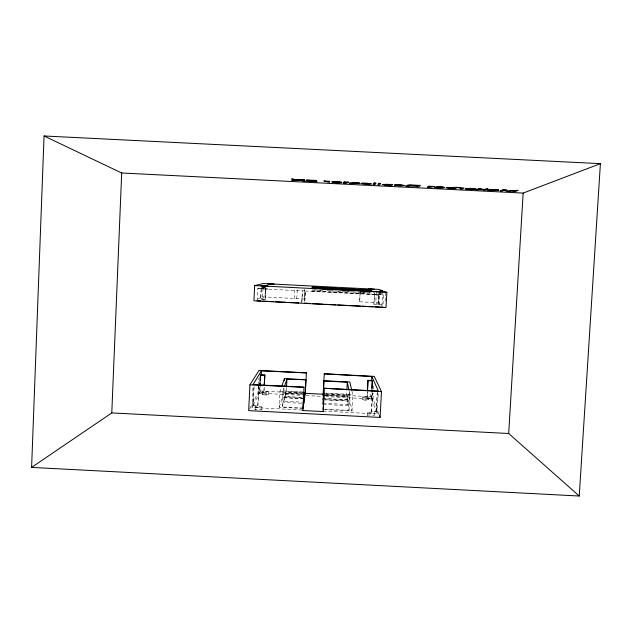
<?xml version="1.0" encoding="UTF-8"?>
<svg xmlns="http://www.w3.org/2000/svg" width="632" height="632" viewBox="0 0 632 632"><rect width="100%" height="100%" fill="white"/><g stroke="black" fill="none" stroke-linecap="round" stroke-linejoin="round"><path stroke-width="0.47" stroke-dasharray="3.16 2.37" d="M301.891 410.026L251.963 407.442L253.061 384.596M257.074 300.84L257.659 288.627L261.166 287.584L265.954 287.765L265.401 299.299L260.605 299.149L261.166 287.584M251.963 407.442L252.998 405.444L253.89 386.768M258.883 386.658L257.982 405.27L253.219 405.025L254.111 386.405M255.091 409.639L255.233 406.755M263.568 288.856L260.913 288.65L261 286.707M265.401 299.299L260.795 299.062L261.348 287.528L265.954 287.765M249.569 408.959L257.943 393.08L258.275 386.192M258.322 385.212L258.654 378.323M257.39 299.213L262.58 296.85L263.038 287.355M252.998 405.444L257.777 405.697L258.725 386.034M253.219 405.025L259.452 392.946L259.768 386.365M264.231 387.195L263.963 392.82L259.633 392.598L259.95 386.034M259.633 392.598L260.455 391.003L260.684 386.207M265.464 287.276L264.99 297.056L260.795 299.062M265.227 299.386L265.78 287.821M262.493 394.463L262.62 391.895M261.83 409.868L261.964 406.992M264.452 288.903L267.676 288.974L267.818 286.067M259.452 392.946L263.797 393.167L264.065 387.527M268.592 394.66L268.719 392.093M303.099 408.477L279.218 407.237L280.008 391.153L281.28 387.59M303.163 408.043L282.228 406.961L283.018 390.924L283.918 388.198M279.218 407.237L283.728 393.12L283.966 388.309M302.325 397.583L284.163 396.659L283.594 402.371L303.842 403.413M284.163 396.659L283.934 401.217L302.096 402.142M302.973 393.001L285.553 392.132L285 397.654L303.55 398.61M285.553 392.132L285.34 396.533L302.76 397.402M282.228 406.961L286.209 393.602L286.493 387.811M294.212 298.549L294.749 287.789M296.795 298.675L297.324 287.916M301.709 303.115L302.428 290.775L305.343 290.925L304.782 302.143M301.867 302.001L302.428 290.775M262.58 296.85L304.284 298.976L304.719 289.274M304.284 298.976L304.758 289.472M304.727 301.377L305.343 290.925M323.197 398.484L347.094 399.724L346.549 396.714L346.85 390.916M347.094 399.724L347.324 395.316L323.418 394.084M323.165 403.248L347.963 404.527L347.3 400.87L347.324 395.316M347.963 404.527L348.208 399.961L324.358 398.729M325.085 409.181L349.038 410.413L348.185 405.704L348.208 399.961M323.173 409.512L352 411.005L349.069 396.493L349.37 390.71M349.038 410.413L349.883 394.376L349.085 390.631M352 411.005L352.846 394.913L351.985 391.232M360.248 291.115L359.679 301.875L360.082 292.284M362.728 399.558L362.863 396.991M372.422 392.512L371.418 411.14L376.198 411.385L371.49 398.729L367.145 398.508L367.366 391.571M367.145 398.508L367.492 391.919M367.429 415.335L367.579 412.451M380.985 291.826C383.269 296.511 371.253 295.981 374.041 291.463M368.772 399.922L368.914 397.346M374.563 292.877L373.954 304.197L374.413 292.813M367.018 398.144L371.355 398.365L370.739 396.699L370.945 392.859M376.34 291.929L375.764 302.696L378.315 304.324L378.923 293.043M371.355 398.365L371.656 392.733M371.49 398.729L371.798 393.088M323.165 411.132L377.138 413.921L376.364 411.827L371.569 411.582L372.572 392.891M379.018 414.671L373.03 399.021L373.346 393.112M373.559 389.178L373.82 384.256M373.804 304.095L381.925 305.019L378.197 302.736L378.702 293.232M378.481 304.434L379.089 293.106L383.545 295.018L382.881 307.247M379.176 304.877L379.793 293.414M374.318 415.785L374.476 412.909A3.46 0.521 3.5 0 0 369.412 412.127A3.46 0.521 3.5 0 0 369.191 413.02A3.46 0.521 3.5 0 0 374.476 412.909M376.198 411.385L377.201 392.756M381.949 305.69L382.7 291.715M376.364 411.827L377.423 392.156M377.138 413.921L378.268 392.962M385.086 301.172L385.536 292.79M257.777 405.697L257.982 405.27M260.913 288.65L267.676 288.974M373.883 294.37L380.827 294.741M283.728 393.12L302.254 394.044M286.209 393.602L304.182 394.494M314.175 289.93L323.007 290.372M329.88 290.728L338.713 291.17M345.578 291.526L354.41 291.968M361.283 292.324L370.115 292.766M312.137 289.962L322.826 290.507M326.712 290.704L341.288 291.447M342.26 291.494L356.835 292.237M357.807 292.284L371.411 292.979M257.659 288.627L302.317 290.894M305.248 291.044L383.545 295.018M359.584 301.788L378.197 302.736M283.018 390.924L303.976 392.006M323.995 393.033L349.883 394.376M280.008 391.153L303.913 392.385M325.922 393.523L352.846 394.913M260.455 391.003L302.38 393.167M325.132 394.344L370.739 396.699M285.222 393.215L302.799 394.123M325.354 395.284L347.537 396.43M257.943 393.08L302.207 395.371M306.141 395.569L321.885 396.382M325.82 396.588L373.03 399.021M325.125 399.724L347.3 400.87M283.823 397.765L304.071 398.808M323.402 399.803L348.422 401.099M323.165 404.409L348.185 405.704M323.189 395.118L349.069 396.493M325.132 395.577L346.549 396.714M371.418 411.14L371.569 411.582M367.5 415.477A3.46 0.529 3.5 0 1 369.688 414.987A3.46 0.529 3.5 0 1 373.923 415.493M256.165 410.042A3.373 0.521 2.4 0 1 257.461 409.212A3.373 0.521 2.4 0 1 261.751 410.002M311.584 290.997L374.191 294.354L311.584 290.997M363.598 399.914A3.026 0.419 3.4 0 0 368.669 400.024A3.026 0.419 3.4 0 0 364.988 399.298A3.026 0.419 3.4 0 0 363.598 399.914M363.74 397.338A3.026 0.411 3.4 0 0 368.804 397.449A3.026 0.411 3.4 0 0 365.122 396.73A3.026 0.411 3.4 0 0 363.74 397.338M263.568 394.803A3.065 0.419 2.5 0 0 268.553 394.771A3.065 0.419 2.5 0 0 264.516 394.123A3.065 0.419 2.5 0 0 263.568 394.803M263.694 392.227A3.065 0.411 2.5 0 0 268.679 392.203A3.065 0.411 2.5 0 0 264.642 391.563A3.065 0.411 2.5 0 0 263.694 392.227M256.323 407.158A3.373 0.514 2.4 0 0 261.885 407.127A3.373 0.514 2.4 0 0 257.587 406.344A3.373 0.514 2.4 0 0 256.323 407.158"/><path stroke-width="0.95" d="M351.771 390.315L349.828 382.036L323.932 380.709L323.189 395.474L324.216 373.804L374.247 376.38L381.475 391.595L380.077 417.436L248.684 410.634L249.917 384.809L259.033 370.447L306.37 372.88L261.427 370.865L253.061 384.596L304.024 387.226L302.807 410.524L323.165 411.574L323.165 411.132M323.173 409.078L323.173 409.512L323.995 393.42M323.197 398.484L323.197 399.622L323.418 394.084L323.418 395.182M323.189 394.242L305.303 393.317L306.37 372.88M31.6 467.404L44.058 135.975L600.4 163.656L579.236 496.025L31.6 467.404L111.785 412.925L508.689 433.497L579.236 496.025M111.785 412.925L121.692 173.002L44.058 135.975M382.692 290.807L378.908 289.424L263.22 283.547L254.657 285.593L253.93 300.793L386.018 307.515L386.831 292.316L379.943 290.665L382.692 290.807L382.589 292.703M259.815 385.425L260.487 374.784L264.824 375.005L264.326 385.322M259.989 385.101L260.084 383.221M260.218 380.409L260.487 374.784M261.237 374.697L261.427 370.865M264.16 385.646L264.824 375.005M284.345 380.598L284.44 378.671L305.904 379.777L305.177 394.194M286.549 386.839L286.928 379.113L305.904 379.777M323.165 411.574L324.342 388.269L378.37 391.058L371.813 376.538L324.216 373.804M346.897 389.952L347.308 382.226L323.932 381.017M367.421 390.639L367.966 380.314L372.311 380.543L371.893 391.2M367.54 390.979L367.966 380.314M371.608 380.377L371.813 376.538M371.908 388.048L372.311 380.543M508.689 433.497L523.154 193.084L600.4 163.656M302.807 410.524L302.87 410.081M303.163 408.043L303.099 408.477L303.913 392.385M304.024 387.226L249.917 384.809M284.519 386.381L286.928 379.113M281.596 386.697L284.44 378.671M304.735 303.084L310.502 303.558M121.692 173.002L523.154 193.084M371.656 289.148L368.606 289.053L374.681 289.361L371.632 289.266M254.657 285.593L386.831 292.316M257.074 300.84L260.953 301.037M262.896 301.132L273.569 301.677M275.512 301.78L286.185 302.325M288.121 302.42L298.794 302.965M312.461 303.66L323.221 304.205M325.172 304.308L335.932 304.853M337.891 304.956L347.671 305.454M349.63 305.548L360.39 306.101M362.341 306.196L373.101 306.749M375.06 306.844L382.881 307.247M260.313 375.084L264.658 375.305M368.093 380.63L372.445 380.851M381.475 391.595L324.342 388.269M379.374 415.595L380.077 417.436M347.308 382.226L348.888 389.699M323.165 403.248L323.165 404.409L323.402 398.681L323.165 403.248M324.026 180.989L329.493 182.348L329.564 181.281L324.026 180.989M304.75 394.226L304.529 398.666L304.916 393.104L304.75 394.226M304.071 398.808L303.842 403.413L304.237 397.678L304.071 398.808M390.497 184.765C383.98 186.314 381.902 183.122 390.497 184.765M491.657 189.695L498.395 190.445L487.082 190.24L490.906 189.442L498.735 189.979L491.657 189.695M442.827 187.341C435.298 188.921 433.362 185.634 442.827 187.341M404.891 185.484L400.348 185.927L394.534 185.271L402.789 185.539L394.487 185.129L398.816 184.734L404.891 185.484M409.726 185.31L417.57 185.958L418.115 185.484L409.726 185.31M343.437 182.909L347.031 183.106L347.363 182.324C352.585 182.166 339.684 181.645 345.435 182.229L345.143 182.956L343.437 182.909M349.377 183.217L360.106 183.604L352.688 182.743L359.719 183.122L353.62 182.482L349.377 183.217M448.207 187.744C455.53 189.584 457.157 186.638 448.207 187.744M352.664 182.972L358.131 183.501L352.664 182.972M373.702 183.493L373.093 184.528L375.013 184.631L375.645 183.596L373.702 183.493M373.939 183.098L375.89 183.193L373.939 183.098M434.247 187.032C434.524 188.202 447.274 188.297 443.901 187.127A4.724 0.442 2.2 0 0 441.357 186.851L434.247 187.032M311.726 288.113L374.349 291.447L311.726 288.113M312.35 287.102L371.561 290.23L312.35 287.102M378.781 183.343L377.857 184.773L379.745 184.868L380.701 183.438L378.781 183.343M491.001 190.027L496.341 190.414L491.001 190.027M446.271 187.641L448.349 188.289L455.419 188.652L457.671 187.277L446.271 187.641M306.583 180.12L314.989 181.455L306.789 181.218L317.114 181.732L308.637 180.31L316.672 180.792L315.163 180.31L306.583 180.12M390.126 185.263L389.715 185.784L391.595 185.879L392.764 184.449L382.384 184.441L384.58 185.089L390.126 185.263M331.95 181.795C332.258 183.154 345.514 183.248 341.027 181.984A4.685 0.442 2.8 0 0 338.31 181.7L331.95 181.795M406.013 186.148L417.397 186.116L416.725 186.716L418.819 186.819L420.43 185.421L409.117 184.963L407.593 185.184L409.449 185.634L406.013 186.148M476.094 189.047L471.993 189.482L465.484 188.818L473.866 189.094L465.555 188.684L470.374 188.312L476.094 189.047M333.973 181.89C339.345 184.117 344.416 181.171 333.973 181.89M427.374 187.104L430.503 187.356L433.789 186.495L428.48 186.227L430.123 186.464L429.12 187.159L427.374 187.104M371.276 183.936L367.2 184.26L361.52 183.58L369.246 183.841L361.67 183.256L365.509 183.059L371.276 183.936M458.587 187.712L461.447 188.225L460.507 188.905L462.403 189L464.117 188.012L458.587 187.712M484.191 189.687L483.456 190.05L485.273 190.145L488.023 188.802L486.166 188.707L484.578 189.489L478.045 188.707L481.687 189.292L475.928 189.671L484.191 189.687M504.225 190.074L502.163 190.983L500.173 190.888L503.167 189.56L506.192 189.711L508.033 191.054L518.256 190.311L515.009 191.63L513.002 191.528L515.759 190.422L508.61 191.306L506.532 191.204L504.225 190.074M273.972 284.234L267.842 283.942L273.972 284.234M396.849 184.994L402.868 185.405L396.849 184.994M468.114 188.557L474.055 188.96L468.114 188.557M267.818 286.067L261.048 285.735L267.818 286.067M298.415 180.199L291.826 180.468L297.032 179.978L291.55 178.982L298.217 179.883L304.719 179.638L299.655 180.112L305.382 181.147L298.415 180.199M380.985 291.826L374.041 291.463L380.985 291.826"/></g></svg>
